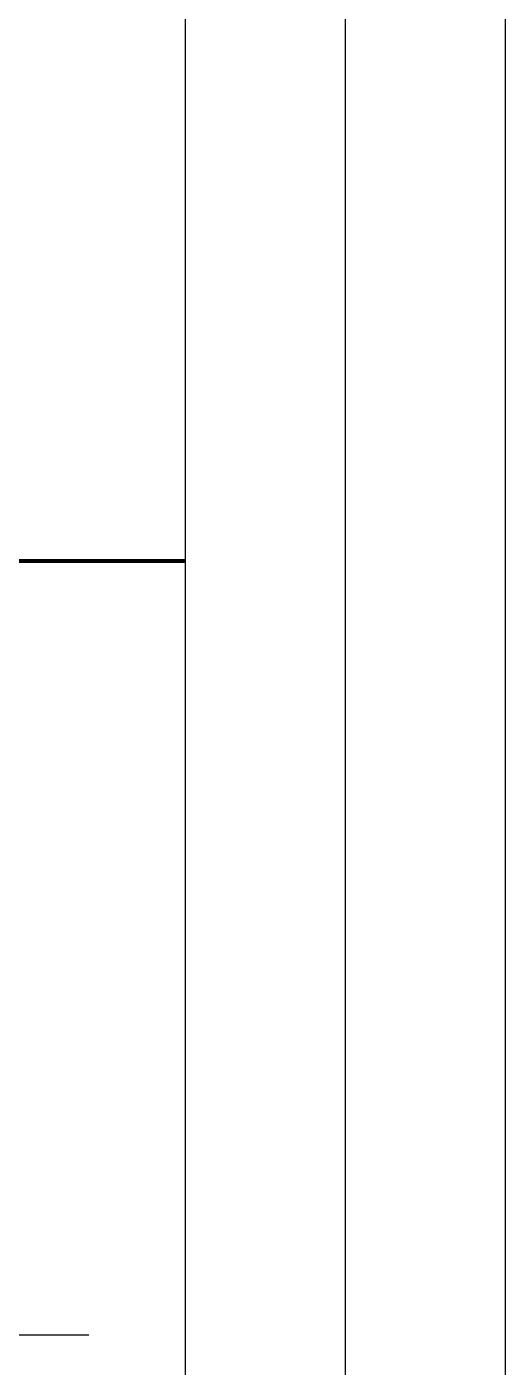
# Model space of a CAD drawing. Extents: x -14 to 107, y -33 to 53.
# Drawn here: x 104.21 to 107.2, y -24.92 to -16.55 of the extents above; entities that cross this region are included whole.
import ezdxf

# ---------------------------------------------------------------- set-up
doc = ezdxf.new("R2010")
doc.units = 0
doc.header["$LTSCALE"] = 1.5
doc.header["$MEASUREMENT"] = 0
doc.layers.add('7', color=7, linetype='CONTINUOUS')
doc.layers.add('T-FOLHA', color=7, linetype='CONTINUOUS')

msp = doc.modelspace()

# ---------------------------------------------------------------- linework, layer by layer
at = {"layer": '7', "color": 82, "linetype": 'CONTINUOUS'}
msp.add_line((104.5982, -24.7159), (90.8086, -24.7159), dxfattribs=at)
at = {"layer": '7', "color": 82, "linetype": 'CONTINUOUS', "const_width": 0.025}
msp.add_lwpolyline([(105.201, -19.8831), (87.701, -19.8831)], dxfattribs=at)
at = {"layer": 'T-FOLHA', "color": 1}
msp.add_lwpolyline([(-13.699, -33.2871), (-13.699, 52.8129), (107.201, 52.8129), (107.201, -33.2871)], close=True, dxfattribs=at)
at = {"layer": 'T-FOLHA', "color": 2}
msp.add_lwpolyline([(-12.699, -32.2871), (-12.699, 51.8129), (106.201, 51.8129), (106.201, -32.2871)], close=True, dxfattribs=at)
at = {"layer": 'T-FOLHA', "color": 3}
msp.add_lwpolyline([(-10.199, 50.4912), (105.201, 50.4912), (105.201, -30.6831), (-10.199, -30.6831), (-10.199, 50.4912)], dxfattribs=at)

doc.saveas('drawing.dxf')
